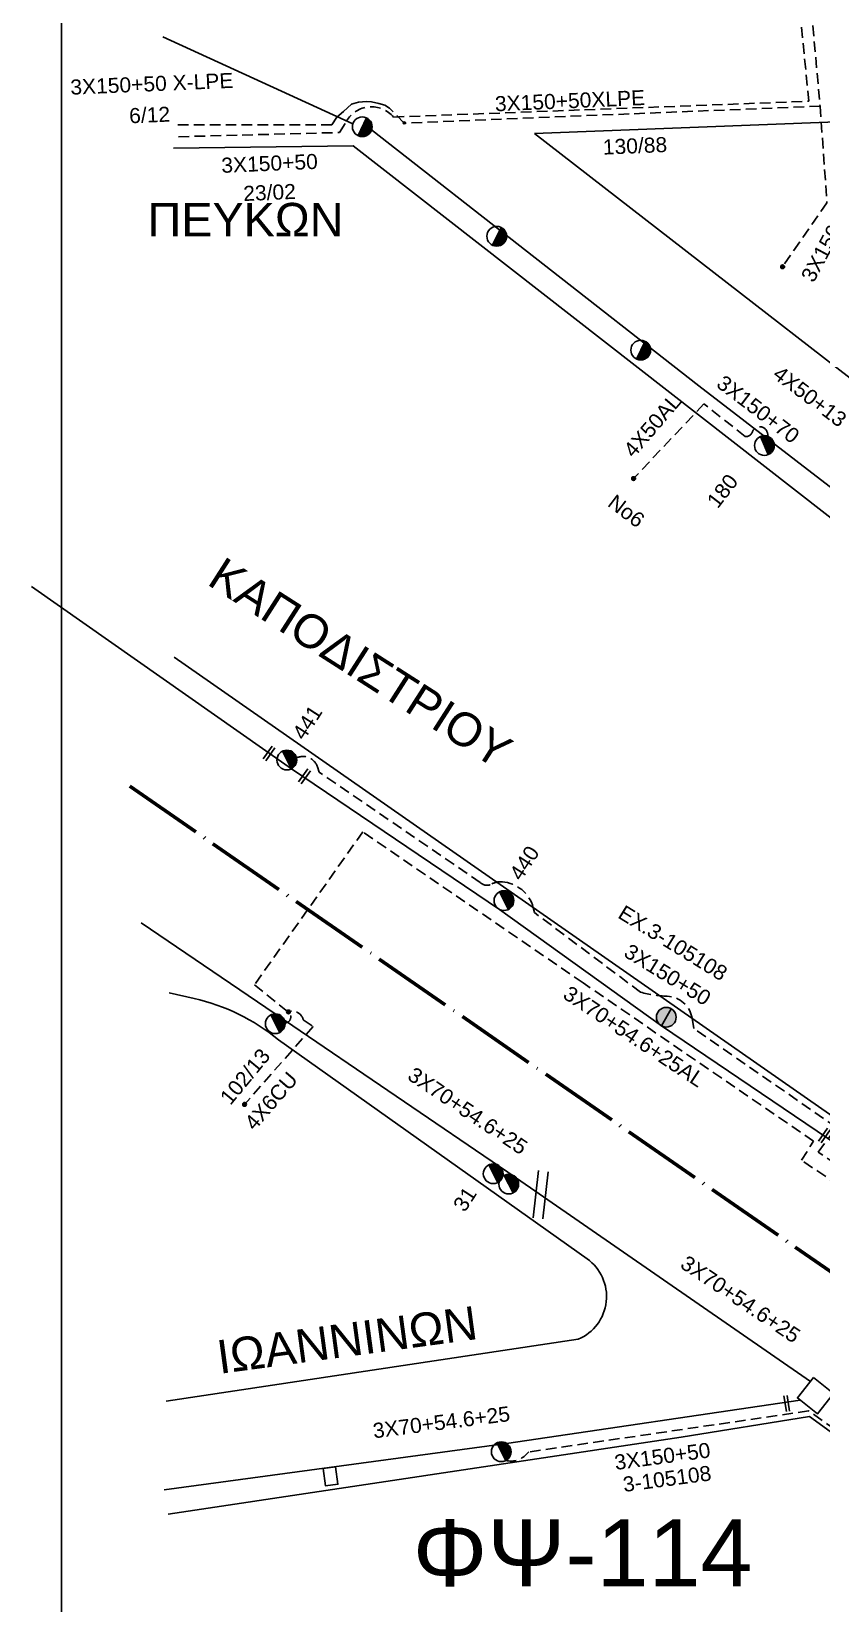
# Model space of a CAD drawing. Header units: millimetres. Extents: x 918 to 3138, y 719 to 1759.
# Drawn here: x 933.3 to 1027.7, y 914.4 to 1102.4 of the extents above; entities that cross this region are included whole.
import ezdxf

# ---------------------------------------------------------------- set-up
doc = ezdxf.new("R2010")
doc.units = ezdxf.units.MM
doc.header["$LTSCALE"] = 0.5
doc.linetypes.add('ACAD_ISO04W100', pattern=[30, 24, -3, 0, -3])
doc.linetypes.add('DASHED', pattern=[19.05, 12.7, -6.35])
for name, color, linetype in [('Άγνωστα', 7, 'Continuous'), ('Γυμνά εναέρια ΧΤ (3Φ)   4x50AL', 7, 'Continuous'), ('Επιγραφές - Σχήματα', 7, 'Continuous'), ('Καλώδια ΧΤ   3x150+50CU', 7, 'DASHED'), ('Καλώδια ΧΤ   3x150AL+50XLPE', 7, 'DASHED'), ('Καλώδια ΧΤ   4x6CU', 7, 'DASHED'), ('Μηχανική τομή', 7, 'Continuous'), ('Στύλος Ξύλινος', 7, 'Continuous'), ('Στύλος Ξύλινος @ 1', 7, 'Continuous'), ('Στύλος ΦΜ', 7, 'Continuous'), ('Στύλος ΦΜ @ 1', 7, 'Continuous'), ('Συνδέσεις', 7, 'Continuous'), ('Συνεστραμμένα ΧΤ   3x70+54.6+25 AL', 7, 'SYN_LINE'), ('Τομή', 7, 'Continuous'), ('Υπόβαθρο ΔΕΗ', 7, 'Continuous')]:
    doc.layers.add(name, color=color, linetype=linetype)
doc.styles.add('arial', font='ARIAL.TTF')
doc.styles.get("Standard").update_dxf_attribs({"font": 'ARIAL.TTF'})
doc.linetypes.add('SYN_LINE', pattern='A,0.5,-0.0001,["/\\/\\/\\/",Standard,S=0.1,R=0,X=0,Y=-0.05],-0.25', length=0.7501)

# ---------------------------------------------------------------- blocks, each defined once
blk = doc.blocks.new('ΜΗΧΑΝΙΚΗ ΤΟΜΗ')
at = {"layer": 'Μηχανική τομή', "ltscale": 40}
for p, q in [((-1.89, 0.78), (1.89, 0.78)), ((1.89, 0), (-1.89, 0))]:
    blk.add_line(p, q, dxfattribs=at)
blk = doc.blocks.new('ΥΠΑΡΧΩΝ ΤΣΙΜΕΝΤΕΝΙΟΣ ΣΤΥΛΟΣ')
at = {"layer": 'Στύλος ΦΜ'}
blk.add_hatch(color=7, dxfattribs=at).paths.add_polyline_path([(-1.29, -2.28, 0.574793), (2.62, 0, 0.268822), (1.3, 2.27)])
at = {"layer": 'Στύλος ΦΜ', "color": 7}
blk.add_line((-1.29, -2.28), (1.3, 2.27), dxfattribs=at)
blk.add_circle((0, 0), 2.62, dxfattribs=at)
at = {"layer": 'Στύλος ΦΜ', "flags": 4}
for tag, p in [('ΑΡΙΘΜΟΣ', (-4.68, 8.05)), ('ΤΥΠΟΣ', (-4.91, 3.03))]:
    blk.add_attdef(tag, p, '', height=4, dxfattribs=at)
blk = doc.blocks.new('ΥΠΑΡΧΩΝ ΞΥΛΙΝΟΣ ΣΤΥΛΟΣ')
at = {"layer": 'Στύλος Ξύλινος'}
h = blk.add_hatch(color=7, dxfattribs=at)
h.paths.add_polyline_path([(-2.62, 0, 0.270008), (-1.29, -2.28), (1.3, 2.27, 0.576266)])
h.paths.add_polyline_path([(-1.29, -2.28, 0.574793), (2.62, 0, 0.268822), (1.3, 2.27)])
at = {"layer": 'Στύλος Ξύλινος', "color": 7}
blk.add_line((-1.29, -2.28), (1.3, 2.27), dxfattribs=at)
blk.add_circle((0, 0), 2.62, dxfattribs=at)
at = {"layer": 'Στύλος Ξύλινος', "flags": 4}
for tag, p in [('ΑΡΙΘΜΟΣ', (-4.91, 8.6)), ('ΤΥΠΟΣ', (-4.85, 3.39))]:
    blk.add_attdef(tag, p, '', height=4, dxfattribs=at)
blk = doc.blocks.new('ΤΟΜΗ')
at = {"layer": 'Τομή', "ltscale": 40}
for p, q in [((-5.68, 0), (5.68, 0)), ((5.68, -2.33), (-5.68, -2.33))]:
    blk.add_line(p, q, dxfattribs=at)
blk = doc.blocks.new('_ΣΥΝΔΕΣΗ')
at = {"layer": 'Συνδέσεις', "linetype": 'SYN_LINE', "ltscale": 40}
blk.add_hatch(color=256, dxfattribs=at).paths.add_polyline_path([(0.5, -0.01, 1), (-0.5, -0.01, 1)])
at = {"layer": 'Συνδέσεις'}
blk.add_circle((0, -0.01), 0.5, dxfattribs=at)

msp = doc.modelspace()

# ---------------------------------------------------------------- linework, layer by layer
at = {"layer": 'Άγνωστα', "color": 2, "linetype": 'DASHED', "ltscale": 0.2}
msp.add_lwpolyline([(950.85, 1089.85), (970.1, 1090.35), (970.92, 1091.73, -0.514361), (976.55, 1092.2), (1026.19, 1094.09), (1025.07, 1105.57), (1024.7, 1105.43, -0.55212), (1021.05, 1108.13, -26.842172)], format="xyb", dxfattribs=at)
at = {"layer": 'Άγνωστα', "color": 6, "ltscale": 40}
msp.add_lwpolyline([(971.68, 1091.38), (948.96, 1101.8)], dxfattribs=at)
at = {"layer": 'Άγνωστα', "color": 151, "linetype": 'DASHED', "ltscale": 0.2}
msp.add_lwpolyline([(1027.54, 1093.51), (1028.36, 1081.95), (1023.05, 1074.3)], dxfattribs=at)
msp.add_lwpolyline([(973.61, 1091.88, 0.026808), (973.52, 1091.78)], format="xyb", dxfattribs=at)
at = {"layer": 'Άγνωστα', "color": 151, "ltscale": 40}
msp.add_lwpolyline([(973.93, 1090.67), (1013.06, 1060.06), (1052.84, 1029.4)], dxfattribs=at)
at = {"layer": 'Άγνωστα', "color": 173, "linetype": 'DASHED', "ltscale": 0.2}
msp.add_lwpolyline([(1046.84, 964.76), (1042.04, 958.36), (1027.32, 968.4), (1029.53, 971.32), (1012.43, 983.18), (1012.24, 984.4, 0.358086), (1009.27, 987.04, -0.053658), (1006.08, 987.51), (993.41, 997.03), (993.24, 997.66, 0.319809), (989.52, 1000.72, 0.14134), (988.21, 1000.43, -0.340442), (986.92, 1000.64), (967.67, 1013.83), (967.45, 1014.48, 0.441666), (964.94, 1015.54, 0.80592)], format="xyb", dxfattribs=at)
at = {"layer": 'Άγνωστα', "color": 62, "linetype": 'DASHED', "ltscale": 0.2}
msp.add_lwpolyline([(1031.11, 935.51), (1030.52, 935.15, -0.299647), (1029.33, 935.19), (1026.17, 937.43), (992.72, 932.52), (992.27, 932.09, -0.262056), (989.97, 931.51, -7.510793)], format="xyb", dxfattribs=at)
at = {"layer": 'Γυμνά εναέρια ΧΤ (3Φ)   4x50AL', "color": 151, "linetype": 'DASHED', "ltscale": 0.2}
msp.add_lwpolyline([(1021.35, 1053.99), (1021.24, 1054.44, 0.745457), (1019.45, 1054.53, -0.347619), (1018.59, 1053.99), (1013.66, 1057.89), (1005.24, 1048.95)], format="xyb", dxfattribs=at)
at = {"layer": 'Επιγραφές - Σχήματα'}
msp.add_lwpolyline([(936.87, 1745.25), (2965.33, 1745.25), (2965.33, 743.52), (936.87, 743.52)], close=True, dxfattribs=at)
at = {"layer": 'Επιγραφές - Σχήματα', "color": 1, "linetype": 'ACAD_ISO04W100', "lineweight": 60, "ltscale": 0.8}
msp.add_lwpolyline([(945.01, 1012.16), (1104.28, 901.8), (1213.31, 806.49), (1268.68, 777.26)], dxfattribs=at)
at = {"layer": 'Επιγραφές - Σχήματα', "lineweight": 30, "ltscale": 0.2}
msp.add_lwpolyline([(1026.77, 941.42), (1029.16, 939.51), (1027.22, 937.08), (1024.83, 938.99)], close=True, dxfattribs=at)
at = {"layer": 'Επιγραφές - Σχήματα', "ltscale": 20}
msp.add_lwpolyline([(969.6, 930.76), (968.14, 930.56), (968.43, 928.46), (969.89, 928.66)], close=True, dxfattribs=at)
at = {"layer": 'Καλώδια ΧΤ   3x150+50CU', "color": 151, "linetype": 'DASHED', "ltscale": 0.2}
msp.add_lwpolyline([(1022.21, 1108.13), (1022.35, 1107.85, 0.481957), (1026.34, 1106.94), (1027.54, 1093.51), (977.82, 1091.48)], format="xyb", dxfattribs=at)
at = {"layer": 'Καλώδια ΧΤ   3x150AL+50XLPE', "color": 151, "ltscale": 0.2}
msp.add_lwpolyline([(977.82, 1091.48), (976.06, 1093.28), (975.52, 1093.62), (974.79, 1093.82), (973.91, 1094.04), (973.3, 1094.05), (972.36, 1093.98), (971.51, 1093.73), (970.57, 1092.88), (969.78, 1092.17), (969.18, 1091.26), (950.57, 1091.26)], dxfattribs=at)
at = {"layer": 'Καλώδια ΧΤ   3x150AL+50XLPE', "color": 133, "linetype": 'DASHED', "ltscale": 0.2}
msp.add_lwpolyline([(1048.11, 963.84), (1042.54, 956.03), (1025.3, 967.41), (1026.77, 969.7), (999.2, 988.62), (972.88, 1006.7), (959.91, 988.39), (963.98, 985.15, -0.678117), (963.58, 983.82, -1.022265)], format="xyb", dxfattribs=at)
at = {"layer": 'Καλώδια ΧΤ   4x6CU', "color": 133, "linetype": 'DASHED', "ltscale": 0.2}
msp.add_lwpolyline([(963.98, 985.15, -0.4489), (965.76, 984.22), (966.93, 983.42), (958.74, 974.09)], format="xyb", dxfattribs=at)
at = {"layer": 'Συνεστραμμένα ΧΤ   3x70+54.6+25 AL', "color": 173, "linetype": 'SYN_LINE', "ltscale": 20}
msp.add_lwpolyline([(933.26, 1036.05), (964.33, 1014.24), (989.22, 997.42), (1008.57, 983.5), (1031.14, 968.21)], dxfattribs=at)
at = {"layer": 'Συνεστραμμένα ΧΤ   3x70+54.6+25 AL', "color": 133, "ltscale": 20}
for points in [[(962.38, 984.93), (946.39, 995.8)], [(990.23, 965.99), (963.51, 984.16)]]:
    msp.add_lwpolyline(points, dxfattribs=at)
at = {"layer": 'Συνεστραμμένα ΧΤ   3x70+54.6+25 AL', "color": 151, "ltscale": 20}
msp.add_lwpolyline([(990.23, 965.99), (1026.4, 940.96)], dxfattribs=at)
at = {"layer": 'Συνεστραμμένα ΧΤ   3x70+54.6+25 AL', "color": 62, "linetype": 'SYN_LINE', "ltscale": 20}
msp.add_lwpolyline([(1025.15, 938.73), (990.07, 933.54), (949.14, 927.98)], dxfattribs=at)
at = {"layer": 'Υπόβαθρο ΔΕΗ'}
for points in [[(993.41, 1090.25), (1112.02, 1094.8), (1120.28, 997), (1114.94, 995.98), (993.41, 1090.25)], [(950.24, 1088.47), (971.73, 1088.77), (1122.45, 971.3), (1124.95, 942.73), (1098.34, 924.33), (950.32, 1027.6)]]:
    msp.add_lwpolyline(points, dxfattribs=at)
for points in [[(949.74, 987.43), (952.7, 986.76, -0.117455), (962.78, 981.83), (999.68, 955.63, -0.587587), (998.62, 946), (949.38, 938.6)], [(949.6, 925.08), (1010.94, 934.28), (1026.26, 936.75), (1079.99, 897.68, -0.201922), (1081.5, 895.18, -0.454055), (1074.82, 884.35), (949.37, 867.32)]]:
    msp.add_lwpolyline(points, format="xyb", dxfattribs=at)

# ---------------------------------------------------------------- block references
at = {"layer": 'Μηχανική τομή', "xscale": 0.4999999999999998, "yscale": 0.4999999999999998, "zscale": 0.4999999999999998}
for p, rotation in [((961.5, 1016.19), 235.1521610233456), ((965.74, 1013.44), 235.1521610233456), ((1027.9, 970.48), 235.1521610233456), ((1023.37, 938.28), 278.7387004798047)]:
    msp.add_blockref('ΜΗΧΑΝΙΚΗ ΤΟΜΗ', p, dxfattribs=dict(at, rotation=rotation))
at = {"layer": 'Στύλος Ξύλινος @ 1', "ltscale": 40, "xscale": 0.4499999999998181, "yscale": 0.4499999999998181, "zscale": 0.4499999999998181}
msp.add_blockref('ΥΠΑΡΧΩΝ ΞΥΛΙΝΟΣ ΣΤΥΛΟΣ', (1009.15, 984.52), dxfattribs=at)
at = {"layer": 'Στύλος ΦΜ @ 1', "ltscale": 40}
for p, xscale, yscale, zscale, rotation in [((972.81, 1091.04), 0.449999999999818, 0.449999999999818, 0.449999999999818, 3.833824537449723), ((988.88, 1077.94), 0.449999999999818, 0.449999999999818, 0.449999999999818, 3.833824537449723), ((1006.1, 1064.32), 0.449999999999818, 0.449999999999818, 0.449999999999818, 3.833824537449723), ((962.4, 983.75), 0.449999999999818, 0.449999999999818, 0.449999999999818, 56.99470196195929), ((990.32, 964.56), 0.4499999999998188, 0.4499999999998188, 0.4499999999998188, 56.99470196195946), ((989.42, 932.55), 0.449999999999818, 0.449999999999818, 0.449999999999818, 56.99470196195929)]:
    msp.add_blockref('ΥΠΑΡΧΩΝ ΤΣΙΜΕΝΤΕΝΙΟΣ ΣΤΥΛΟΣ', p, dxfattribs=dict(at, xscale=xscale, yscale=yscale, zscale=zscale, rotation=rotation))
ref = msp.add_blockref('ΥΠΑΡΧΩΝ ΤΣΙΜΕΝΤΕΝΙΟΣ ΣΤΥΛΟΣ', (1020.88, 1052.91), dxfattribs=dict(at, xscale=0.449999999999818, yscale=0.449999999999818, zscale=0.449999999999818, rotation=52.38949972914658))
ref.add_attrib('ΤΥΠΟΣ', '180', (1015.3, 1045.27), dxfattribs={"layer": 'Στύλος ΦΜ', "height": 1.8, "rotation": 52.3895, "flags": 4})
ref = msp.add_blockref('ΥΠΑΡΧΩΝ ΤΣΙΜΕΝΤΕΝΙΟΣ ΣΤΥΛΟΣ', (963.79, 1015.29), dxfattribs=dict(at, xscale=0.449999999999818, yscale=0.449999999999818, zscale=0.449999999999818, rotation=56.99470196195929))
ref.add_attrib('ΤΥΠΟΣ', '441', (965.84, 1017.54), dxfattribs={"layer": 'Στύλος ΦΜ', "height": 1.8, "rotation": 56.9947, "flags": 4})
ref = msp.add_blockref('ΥΠΑΡΧΩΝ ΤΣΙΜΕΝΤΕΝΙΟΣ ΣΤΥΛΟΣ', (989.75, 998.47), dxfattribs=dict(at, xscale=0.449999999999818, yscale=0.449999999999818, zscale=0.449999999999818, rotation=56.99470196195929))
ref.add_attrib('ΤΥΠΟΣ', '440', (991.79, 1000.73), dxfattribs={"layer": 'Στύλος ΦΜ', "height": 1.8, "rotation": 56.9947, "flags": 4})
ref = msp.add_blockref('ΥΠΑΡΧΩΝ ΤΣΙΜΕΝΤΕΝΙΟΣ ΣΤΥΛΟΣ', (988.46, 965.8), dxfattribs=dict(at, xscale=0.4499999999998188, yscale=0.4499999999998188, zscale=0.4499999999998188, rotation=56.99470196195946))
ref.add_attrib('ΤΥΠΟΣ', '31', (985.06, 961.1), dxfattribs={"layer": 'Στύλος ΦΜ', "height": 1.8, "rotation": 56.9947, "flags": 4})
at = {"layer": 'Συνδέσεις'}
for p, xscale, yscale, zscale in [((977.83, 1091.51), 0.25, 0.25, 0.25), ((1023.06, 1074.3), 0.4500000000000455, 0.4500000000000455, 0.4500000000000455), ((1005.25, 1048.96), 0.4500000000000455, 0.4500000000000455, 0.4500000000000455), ((963.98, 985.16), 0.4500000000000455, 0.4500000000000455, 0.4500000000000455), ((958.74, 974.1), 0.4500000000000455, 0.4500000000000455, 0.4500000000000455)]:
    msp.add_blockref('_ΣΥΝΔΕΣΗ', p, dxfattribs=dict(at, xscale=xscale, yscale=yscale, zscale=zscale))
at = {"layer": 'Τομή', "xscale": 0.4999999999999998, "yscale": 0.4999999999999998, "zscale": 0.4999999999999998, "rotation": 263.5848900879791}
msp.add_blockref('ΤΟΜΗ', (994.7, 963.22), dxfattribs=at)

# ---------------------------------------------------------------- texts
at = {"ltscale": 40, "width": 17.8089, "attachment_point": 1, "style": 'arial'}
for s, insert, char_height in [('ΠΕΥΚΩΝ', (947.14, 1081.93), 4), ('ΦΨ-114 ', (978.84, 924.46), 8)]:
    msp.add_mtext(s, dxfattribs=dict(at, insert=insert, char_height=char_height))
at = {"ltscale": 40, "char_height": 4, "width": 17.8089, "attachment_point": 1, "style": 'arial'}
for s, insert, rotation in [('ΚΑΠΟΔΙΣΤΡΙΟΥ', (956.26, 1039.74), 327.378), ('ΙΩΑΝΝΙΝΩΝ', (955.2, 945.82), 7.6902)]:
    msp.add_mtext(s, dxfattribs=dict(at, insert=insert, rotation=rotation))
at = {"layer": 'Άγνωστα', "ltscale": 40, "char_height": 1.8, "attachment_point": 1, "style": 'arial'}
for s, insert, width, rotation in [('3X150+50 X-LPE', (937.87, 1096.67), 31.2681, 2.4361), ('3X150+50XLPE', (988.63, 1094.68), 17.1868, 2.4361), ('6/12', (944.9, 1093.25), 17.1868, 2.4361), ('130/88', (1001.53, 1089.5), 17.1868, 2.4361), ('3X150+50', (955.92, 1087.32), 17.1868, 2.4361), ('23/02', (958.54, 1083.95), 17.1868, 2.4361), ('3X150+70', (1025.17, 1073.14), 17.1868, 61.6793), ('3X150+70', (1016.1, 1061.46), 17.1868, 322.7096), ('4X50+13', (1022.84, 1062.57), 17.1868, 322.7096), ('Νο6', (1003.1, 1047.19), 17.1868, 322.7096), ('EX.3-105108', (1004.18, 998.03), 17.1868, 328.2827), ('3X150+50', (1004.88, 993.42), 17.1868, 328.2827), ('3X150+50', (1002.85, 932.14), 17.1868, 7.6233), ('3-105108', (1003.86, 929.51), 17.1868, 7.6233)]:
    msp.add_mtext(s, dxfattribs=dict(at, insert=insert, width=width, rotation=rotation))
at = {"layer": 'Γυμνά εναέρια ΧΤ (3Φ)   4x50AL', "ltscale": 40, "insert": (1003.88, 1052.51), "char_height": 1.8, "width": 17.1868, "attachment_point": 1, "rotation": 49.3217, "style": 'arial'}
msp.add_mtext('4X50AL', dxfattribs=at)
at = {"layer": 'Επιγραφές - Σχήματα', "color": 7, "ltscale": 20, "insert": (955.65, 975.04), "char_height": 1.8, "attachment_point": 1, "rotation": 50.4841}
msp.add_mtext_dynamic_manual_height_columns('102/13', width=9.4807, gutter_width=12.5, heights=[0], dxfattribs=at)
at = {"layer": 'Καλώδια ΧΤ   4x6CU', "color": 7, "ltscale": 20, "insert": (958.57, 972.03), "char_height": 1.8, "attachment_point": 1, "rotation": 49.2645}
msp.add_mtext_dynamic_manual_height_columns('4X6CU', width=9.4807, gutter_width=12.5, heights=[0], dxfattribs=at)
at = {"layer": 'Συνεστραμμένα ΧΤ   3x70+54.6+25 AL', "ltscale": 20, "insert": (997.66, 988.4), "char_height": 1.8, "width": 17.1868, "attachment_point": 1, "rotation": 326.3192, "style": 'arial'}
msp.add_mtext('3X70+54.6+25AL', dxfattribs=at)
at = {"layer": 'Συνεστραμμένα ΧΤ   3x70+54.6+25 AL', "ltscale": 40, "char_height": 1.8, "width": 17.1868, "attachment_point": 1, "style": 'arial'}
for insert, rotation in [((979.08, 978.68), 326.0797), ((1011.69, 956.15), 326.0797), ((973.97, 935.93), 7.261)]:
    msp.add_mtext('3X70+54.6+25', dxfattribs=dict(at, insert=insert, rotation=rotation))

doc.saveas('drawing.dxf')
